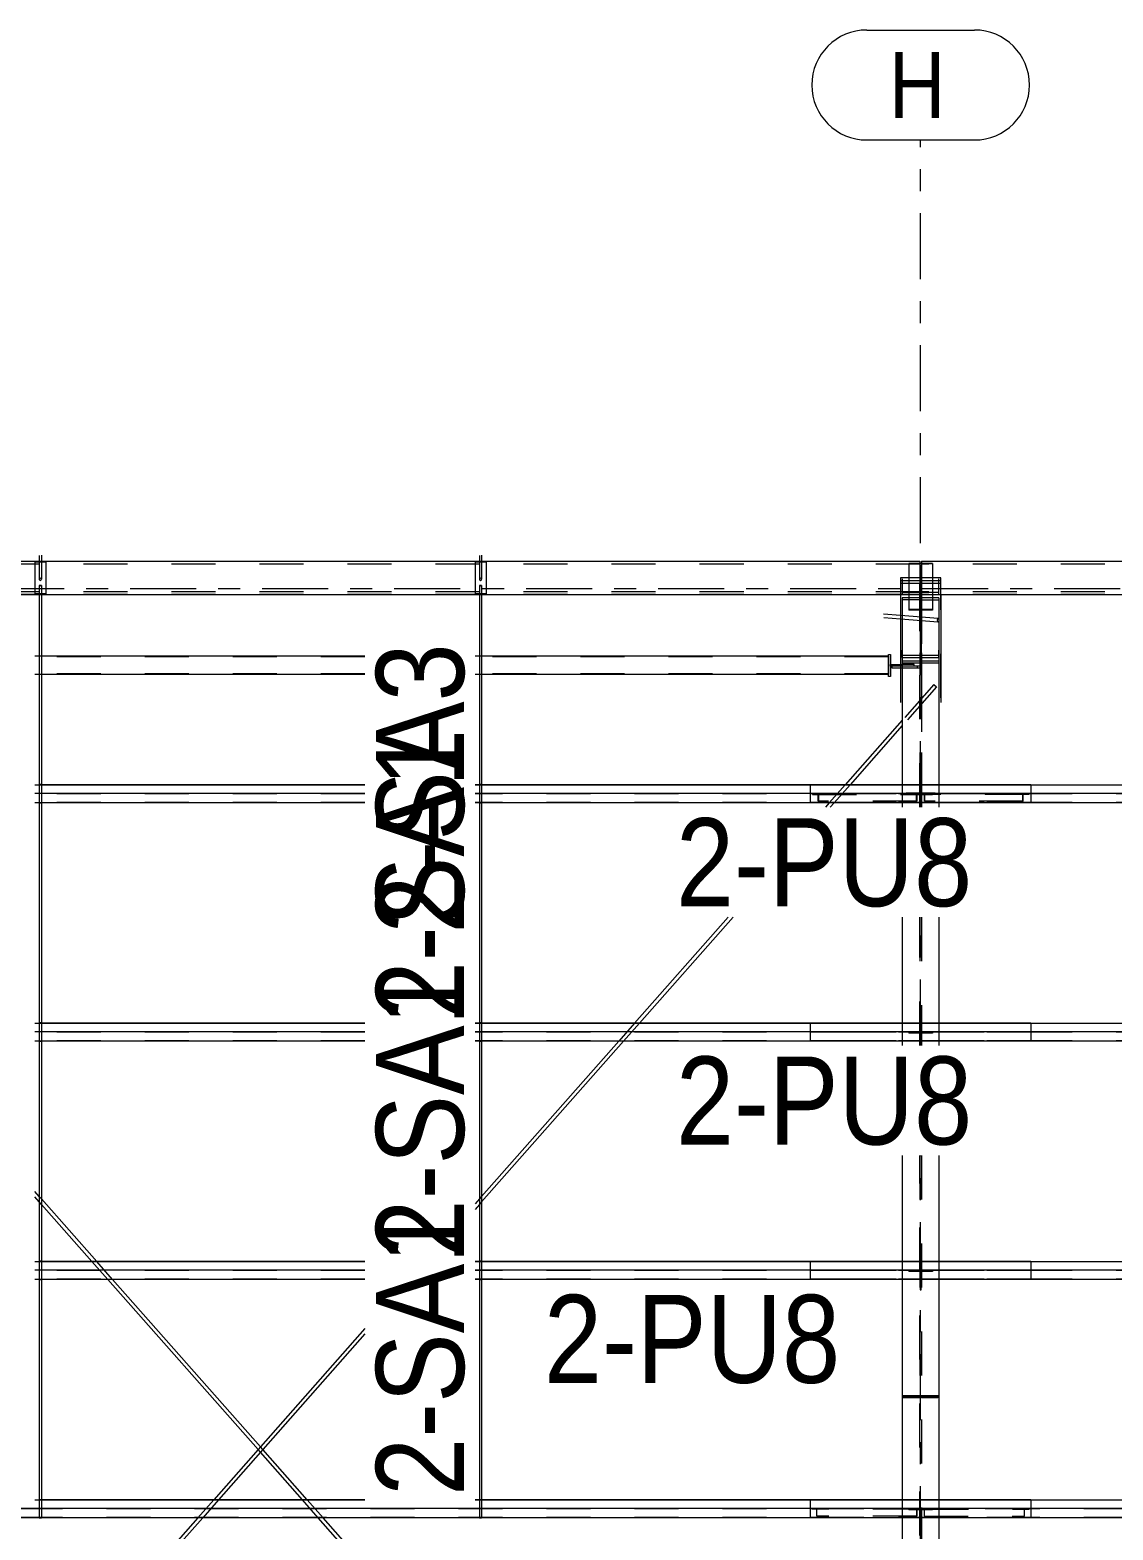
# Model space of a CAD drawing. Header units: millimetres. Extents: x -56 to 1115, y -311 to 509.
# Drawn here: x 576.8 to 626, y 49.1 to 117.3 of the extents above; entities that cross this region are included whole.
import ezdxf

# ---------------------------------------------------------------- set-up
doc = ezdxf.new("R2010")
doc.units = ezdxf.units.MM
for name, pattern in [('XKITLINE00', [0]), ('XKITLINE02', [4, 2, -2]), ('XKITLINE03', [6, 3, -1, 1, -1])]:
    doc.linetypes.add(name, pattern=pattern)
for name, color, linetype, lineweight in [('Part', 2, 'Continuous', 0), ('PartMark', 7, 'Continuous', 0), ('S-grid', 1, 'Continuous', 0)]:
    doc.layers.add(name, color=color, linetype=linetype, lineweight=lineweight)
doc.styles.add('ARIAL', font='ARIAL.TTF')

# ---------------------------------------------------------------- blocks, each defined once
blk = doc.blocks.new('*A212')
at = {"layer": 'S-grid', "color": 1, "linetype": 'XKITLINE03', "lineweight": 0}
blk.add_line((575.365, 91.875), (678.742, 91.875), dxfattribs=at)
blk = doc.blocks.new('*A795')
at = {"layer": 'Part', "color": 7, "linetype": 'XKITLINE02', "lineweight": 0}
for p, q in [((617.325, 82.583), (617.325, 82.542)), ((617.95, 82.583), (617.325, 82.583)), ((617.325, 82.542), (617.95, 82.542)), ((617.95, 82.542), (617.95, 82.583))]:
    blk.add_line(p, q, dxfattribs=at)
blk = doc.blocks.new('*A796')
at = {"layer": 'Part', "color": 2, "linetype": 'XKITLINE00', "lineweight": 0}
for p, q in [((615.837, 87.885), (615.837, 88.885)), ((615.837, 88.885), (615.921, 88.885)), ((615.921, 88.885), (615.921, 87.885)), ((615.921, 87.885), (615.837, 87.885))]:
    blk.add_line(p, q, dxfattribs=at)
blk = doc.blocks.new('*A797')
at = {"layer": 'Part', "color": 2, "linetype": 'XKITLINE00', "lineweight": 0}
for p, q in [((615.921, 88.344), (615.921, 88.427)), ((615.921, 88.427), (616.458, 88.427)), ((616.004, 88.344), (615.921, 88.344))]:
    blk.add_line(p, q, dxfattribs=at)
at = {"layer": 'Part', "color": 7, "linetype": 'XKITLINE02', "lineweight": 0}
for p, q in [((617.004, 88.344), (616.004, 88.344)), ((617.004, 88.427), (616.458, 88.427)), ((617.004, 88.344), (617.004, 88.427))]:
    blk.add_line(p, q, dxfattribs=at)
blk = doc.blocks.new('*A798')
at = {"layer": 'Part', "color": 2, "linetype": 'XKITLINE00', "lineweight": 0}
for p, q in [((616.458, 88.344), (616.004, 88.344)), ((616.004, 88.26), (616.004, 88.344)), ((616.458, 88.26), (616.004, 88.26))]:
    blk.add_line(p, q, dxfattribs=at)
at = {"layer": 'Part', "color": 7, "linetype": 'XKITLINE02', "lineweight": 0}
for p, q in [((617.254, 88.344), (616.458, 88.344)), ((617.254, 88.26), (616.458, 88.26)), ((617.129, 88.344), (617.129, 88.26)), ((617.254, 88.344), (617.254, 88.26))]:
    blk.add_line(p, q, dxfattribs=at)
blk = doc.blocks.new('*A800')
at = {"layer": 'Part', "color": 7, "linetype": 'XKITLINE02', "lineweight": 0}
for p, q in [((622.212, 82.542), (617.471, 82.542)), ((617.471, 82.208), (617.471, 82.542)), ((617.485, 82.208), (617.485, 82.525)), ((622.212, 82.525), (617.485, 82.525)), ((621.934, 82.208), (621.934, 82.542)), ((621.948, 82.208), (621.948, 82.525)), ((622.212, 82.542), (622.212, 82.525)), ((621.948, 82.208), (617.471, 82.208))]:
    blk.add_line(p, q, dxfattribs=at)
blk = doc.blocks.new('*A846')
at = {"layer": 'S-grid', "color": 1, "linetype": 'XKITLINE03', "lineweight": 0}
for p, q in [((617.292, 81.94), (617.292, 112.27)), ((617.292, 71.107), (617.292, 76.94)), ((617.292, -5.925), (617.292, 66.107))]:
    blk.add_line(p, q, dxfattribs=at)
at = {"layer": 'S-grid', "color": 3, "style": 'ARIAL', "width": 0.85}
blk.add_text('H', height=3, dxfattribs=at).set_placement((615.847, 113.27))
blk = doc.blocks.new('*A847')
at = {"layer": 'S-grid', "color": 1, "linetype": 'XKITLINE00', "lineweight": 0}
for p, q in [((614.847, 117.27), (619.736, 117.27)), ((614.847, 112.27), (619.736, 112.27))]:
    blk.add_line(p, q, dxfattribs=at)
for centre, start, end in [((614.847, 114.77), 90, 270), ((619.736, 114.77), 270, 90)]:
    blk.add_arc(centre, 2.5, start, end, dxfattribs=at)
blk = doc.blocks.new('*A849')
at = {"layer": 'Part', "color": 7, "linetype": 'XKITLINE02', "lineweight": 0}
for p, q in [((617.891, 87.523), (616.458, 85.901)), ((618.016, 87.413), (616.458, 85.649)), ((617.891, 87.523), (618.016, 87.413)), ((613.861, 82.958), (613.138, 82.14)), ((614.083, 82.958), (613.36, 82.14)), ((604.296, 72.125), (603.573, 71.307)), ((604.518, 72.125), (603.796, 71.307)), ((597.341, 64.248), (597.242, 64.135)), ((597.341, 63.996), (597.242, 63.884)), ((587.292, 52.865), (587.181, 52.739)), ((587.403, 52.739), (587.292, 52.614)), ((585.166, 50.458), (584.444, 49.64)), ((585.389, 50.458), (584.666, 49.64))]:
    blk.add_line(p, q, dxfattribs=at)
at = {"layer": 'Part', "color": 2, "linetype": 'XKITLINE00', "lineweight": 0}
for p, q in [((616.458, 85.901), (613.861, 82.958)), ((616.458, 85.649), (614.083, 82.958)), ((613.138, 82.14), (612.961, 81.94)), ((613.36, 82.14), (613.184, 81.94)), ((608.547, 76.94), (604.296, 72.125)), ((608.769, 76.94), (604.518, 72.125)), ((603.573, 71.307), (597.341, 64.248)), ((603.796, 71.307), (597.341, 63.996)), ((597.242, 64.135), (597.042, 63.909)), ((597.242, 63.884), (597.042, 63.657)), ((592.042, 58.246), (587.292, 52.865)), ((592.042, 57.994), (587.403, 52.739)), ((587.181, 52.739), (585.166, 50.458)), ((587.292, 52.614), (585.389, 50.458)), ((584.444, 49.64), (558.125, 19.83)), ((584.666, 49.64), (558.125, 19.578))]:
    blk.add_line(p, q, dxfattribs=at)
blk = doc.blocks.new('*A850')
at = {"layer": 'Part', "color": 2, "linetype": 'XKITLINE00', "lineweight": 0}
for p, q in [((552.292, 82.14), (552.292, 82.958)), ((552.292, 82.958), (572.042, 82.958)), ((572.042, 82.943), (552.292, 82.943)), ((572.042, 82.557), (552.292, 82.557)), ((572.042, 82.958), (572.042, 82.958)), ((572.042, 82.943), (572.042, 82.943)), ((572.042, 82.557), (572.042, 82.557)), ((577.042, 82.958), (577.242, 82.958)), ((577.242, 82.943), (577.042, 82.943)), ((592.042, 82.557), (577.042, 82.557)), ((592.042, 82.958), (577.341, 82.958)), ((592.042, 82.943), (577.341, 82.943)), ((592.042, 82.958), (592.042, 82.958)), ((592.042, 82.943), (592.042, 82.943)), ((592.042, 82.557), (592.042, 82.557)), ((597.242, 82.958), (597.042, 82.958)), ((597.242, 82.943), (597.042, 82.943)), ((622.292, 82.557), (597.042, 82.557)), ((622.292, 82.958), (597.341, 82.958)), ((622.292, 82.943), (597.341, 82.943)), ((622.292, 82.958), (622.292, 82.14)), ((572.042, 82.14), (552.292, 82.14)), ((572.042, 82.14), (572.042, 82.14)), ((592.042, 82.14), (577.042, 82.14)), ((592.042, 82.14), (592.042, 82.14)), ((622.292, 82.14), (597.042, 82.14))]:
    blk.add_line(p, q, dxfattribs=at)
at = {"layer": 'Part', "color": 7, "linetype": 'XKITLINE02', "lineweight": 0}
for p, q in [((572.042, 82.542), (552.292, 82.542)), ((572.042, 82.542), (572.042, 82.542)), ((592.042, 82.542), (577.042, 82.542)), ((577.341, 82.958), (577.242, 82.958)), ((577.341, 82.943), (577.242, 82.943)), ((592.042, 82.542), (592.042, 82.542)), ((622.292, 82.542), (597.042, 82.542)), ((597.341, 82.958), (597.242, 82.958)), ((597.341, 82.943), (597.242, 82.943)), ((572.042, 82.155), (552.292, 82.155)), ((572.042, 82.155), (572.042, 82.155)), ((592.042, 82.155), (577.042, 82.155)), ((592.042, 82.155), (592.042, 82.155)), ((622.292, 82.155), (597.042, 82.155))]:
    blk.add_line(p, q, dxfattribs=at)
blk = doc.blocks.new('*A851')
at = {"layer": 'Part', "color": 2, "linetype": 'XKITLINE00', "lineweight": 0}
for p, q in [((612.292, 82.14), (612.292, 82.958)), ((612.292, 82.958), (632.181, 82.958)), ((632.181, 82.943), (612.292, 82.943)), ((632.181, 82.557), (612.292, 82.557)), ((632.181, 82.958), (632.181, 82.958)), ((632.181, 82.943), (632.181, 82.943)), ((632.181, 82.557), (632.181, 82.557)), ((637.181, 82.958), (637.381, 82.958)), ((637.381, 82.943), (637.181, 82.943)), ((652.32, 82.557), (637.181, 82.557)), ((652.32, 82.958), (637.48, 82.958)), ((652.32, 82.943), (637.48, 82.943)), ((652.32, 82.958), (652.32, 82.958)), ((652.32, 82.943), (652.32, 82.943)), ((652.32, 82.557), (652.32, 82.557)), ((657.52, 82.958), (657.32, 82.958)), ((657.52, 82.943), (657.32, 82.943)), ((682.708, 82.557), (657.32, 82.557)), ((682.708, 82.958), (657.619, 82.958)), ((682.708, 82.943), (657.619, 82.943)), ((682.708, 82.958), (682.708, 82.14)), ((632.181, 82.14), (612.292, 82.14)), ((632.181, 82.14), (632.181, 82.14)), ((652.32, 82.14), (637.181, 82.14)), ((652.32, 82.14), (652.32, 82.14)), ((682.708, 82.14), (657.32, 82.14))]:
    blk.add_line(p, q, dxfattribs=at)
at = {"layer": 'Part', "color": 7, "linetype": 'XKITLINE02', "lineweight": 0}
for p, q in [((632.181, 82.542), (612.292, 82.542)), ((632.181, 82.542), (632.181, 82.542)), ((652.32, 82.542), (637.181, 82.542)), ((637.48, 82.958), (637.381, 82.958)), ((637.48, 82.943), (637.381, 82.943)), ((652.32, 82.542), (652.32, 82.542)), ((682.708, 82.542), (657.32, 82.542)), ((657.619, 82.958), (657.52, 82.958)), ((657.619, 82.943), (657.52, 82.943)), ((632.181, 82.155), (612.292, 82.155)), ((632.181, 82.155), (632.181, 82.155)), ((652.32, 82.155), (637.181, 82.155)), ((652.32, 82.155), (652.32, 82.155)), ((682.708, 82.155), (657.32, 82.155))]:
    blk.add_line(p, q, dxfattribs=at)
blk = doc.blocks.new('*A852')
at = {"layer": 'Part', "color": 2, "linetype": 'XKITLINE00', "lineweight": 0}
for p, q in [((552.292, 71.307), (552.292, 72.125)), ((552.292, 72.125), (572.042, 72.125)), ((572.042, 72.11), (552.292, 72.11)), ((572.042, 71.723), (552.292, 71.723)), ((577.042, 72.125), (577.042, 72.125)), ((577.042, 72.125), (577.242, 72.125)), ((577.242, 72.11), (577.042, 72.11)), ((577.042, 72.11), (577.042, 72.11)), ((592.042, 71.723), (577.042, 71.723)), ((592.042, 72.125), (577.341, 72.125)), ((592.042, 72.11), (577.341, 72.11)), ((597.242, 72.125), (597.042, 72.125)), ((597.042, 72.125), (597.042, 72.125)), ((597.242, 72.11), (597.042, 72.11)), ((597.042, 72.11), (597.042, 72.11)), ((622.292, 71.723), (597.042, 71.723)), ((622.292, 72.125), (597.341, 72.125)), ((622.292, 72.11), (597.341, 72.11)), ((622.292, 72.125), (622.292, 71.307)), ((572.042, 71.307), (552.292, 71.307)), ((592.042, 71.307), (577.042, 71.307)), ((622.292, 71.307), (597.042, 71.307))]:
    blk.add_line(p, q, dxfattribs=at)
at = {"layer": 'Part', "color": 7, "linetype": 'XKITLINE02', "lineweight": 0}
for p, q in [((572.042, 71.708), (552.292, 71.708)), ((592.042, 71.708), (577.042, 71.708)), ((577.341, 72.125), (577.242, 72.125)), ((577.341, 72.11), (577.242, 72.11)), ((622.292, 71.708), (597.042, 71.708)), ((597.341, 72.125), (597.242, 72.125)), ((597.341, 72.11), (597.242, 72.11)), ((572.042, 71.322), (552.292, 71.322)), ((592.042, 71.322), (577.042, 71.322)), ((622.292, 71.322), (597.042, 71.322))]:
    blk.add_line(p, q, dxfattribs=at)
blk = doc.blocks.new('*A853')
at = {"layer": 'Part', "color": 2, "linetype": 'XKITLINE00', "lineweight": 0}
for p, q in [((612.292, 71.307), (612.292, 72.125)), ((612.292, 72.125), (632.181, 72.125)), ((632.181, 72.11), (612.292, 72.11)), ((632.181, 71.723), (612.292, 71.723)), ((637.181, 72.125), (637.181, 72.125)), ((637.181, 72.125), (637.381, 72.125)), ((637.381, 72.11), (637.181, 72.11)), ((637.181, 72.11), (637.181, 72.11)), ((652.32, 71.723), (637.181, 71.723)), ((652.32, 72.125), (637.48, 72.125)), ((652.32, 72.11), (637.48, 72.11)), ((657.52, 72.125), (657.32, 72.125)), ((657.32, 72.125), (657.32, 72.125)), ((657.52, 72.11), (657.32, 72.11)), ((657.32, 72.11), (657.32, 72.11)), ((682.708, 71.723), (657.32, 71.723)), ((682.708, 72.125), (657.619, 72.125)), ((682.708, 72.11), (657.619, 72.11)), ((682.708, 72.125), (682.708, 71.307)), ((632.181, 71.307), (612.292, 71.307)), ((652.32, 71.307), (637.181, 71.307)), ((682.708, 71.307), (657.32, 71.307))]:
    blk.add_line(p, q, dxfattribs=at)
at = {"layer": 'Part', "color": 7, "linetype": 'XKITLINE02', "lineweight": 0}
for p, q in [((632.181, 71.708), (612.292, 71.708)), ((652.32, 71.708), (637.181, 71.708)), ((637.48, 72.125), (637.381, 72.125)), ((637.48, 72.11), (637.381, 72.11)), ((682.708, 71.708), (657.32, 71.708)), ((657.619, 72.125), (657.52, 72.125)), ((657.619, 72.11), (657.52, 72.11)), ((632.181, 71.322), (612.292, 71.322)), ((652.32, 71.322), (637.181, 71.322)), ((682.708, 71.322), (657.32, 71.322))]:
    blk.add_line(p, q, dxfattribs=at)
blk = doc.blocks.new('*A854')
at = {"layer": 'Part', "color": 2, "linetype": 'XKITLINE00', "lineweight": 0}
for p, q in [((612.292, 49.64), (612.292, 50.458)), ((612.292, 50.458), (632.181, 50.458)), ((632.181, 50.443), (612.292, 50.443)), ((682.708, 50.057), (612.292, 50.057)), ((637.181, 50.458), (637.381, 50.458)), ((637.381, 50.443), (637.181, 50.443)), ((652.32, 50.458), (637.48, 50.458)), ((652.32, 50.443), (637.48, 50.443)), ((657.52, 50.458), (657.32, 50.458)), ((657.52, 50.443), (657.32, 50.443)), ((682.708, 50.458), (657.619, 50.458)), ((682.708, 50.443), (657.619, 50.443)), ((682.708, 50.458), (682.708, 49.64)), ((682.708, 49.64), (612.292, 49.64))]:
    blk.add_line(p, q, dxfattribs=at)
at = {"layer": 'Part', "color": 7, "linetype": 'XKITLINE02', "lineweight": 0}
for p, q in [((682.708, 50.042), (612.292, 50.042)), ((637.48, 50.458), (637.381, 50.458)), ((637.48, 50.443), (637.381, 50.443)), ((657.619, 50.458), (657.52, 50.458)), ((657.619, 50.443), (657.52, 50.443)), ((682.708, 49.655), (612.292, 49.655))]:
    blk.add_line(p, q, dxfattribs=at)
blk = doc.blocks.new('*A855')
at = {"layer": 'Part', "color": 2, "linetype": 'XKITLINE00', "lineweight": 0}
for p, q in [((552.292, 49.64), (552.292, 50.458)), ((552.292, 50.458), (572.042, 50.458)), ((572.042, 50.443), (552.292, 50.443)), ((622.292, 50.057), (552.292, 50.057)), ((577.042, 50.458), (577.242, 50.458)), ((577.242, 50.443), (577.042, 50.443)), ((592.042, 50.458), (577.341, 50.458)), ((592.042, 50.443), (577.341, 50.443)), ((597.242, 50.458), (597.042, 50.458)), ((597.242, 50.443), (597.042, 50.443)), ((622.292, 50.458), (597.341, 50.458)), ((622.292, 50.443), (597.341, 50.443)), ((622.292, 50.458), (622.292, 49.64)), ((622.292, 49.64), (552.292, 49.64))]:
    blk.add_line(p, q, dxfattribs=at)
at = {"layer": 'Part', "color": 7, "linetype": 'XKITLINE02', "lineweight": 0}
for p, q in [((622.292, 50.042), (552.292, 50.042)), ((577.341, 50.458), (577.242, 50.458)), ((577.341, 50.443), (577.242, 50.443)), ((597.341, 50.458), (597.242, 50.458)), ((597.341, 50.443), (597.242, 50.443)), ((622.292, 49.655), (552.292, 49.655))]:
    blk.add_line(p, q, dxfattribs=at)
blk = doc.blocks.new('*A856')
at = {"layer": 'Part', "color": 2, "linetype": 'XKITLINE00', "lineweight": 0}
for p, q in [((612.292, 60.473), (612.292, 61.292)), ((612.292, 61.292), (632.181, 61.292)), ((632.181, 61.277), (612.292, 61.277)), ((632.181, 60.89), (612.292, 60.89)), ((632.181, 61.292), (632.181, 61.292)), ((632.181, 61.277), (632.181, 61.277)), ((637.181, 61.292), (637.381, 61.292)), ((637.381, 61.277), (637.181, 61.277)), ((652.32, 60.89), (637.181, 60.89)), ((652.32, 61.292), (637.48, 61.292)), ((652.32, 61.277), (637.48, 61.277)), ((652.32, 61.292), (652.32, 61.292)), ((652.32, 61.277), (652.32, 61.277)), ((657.52, 61.292), (657.32, 61.292)), ((657.52, 61.277), (657.32, 61.277)), ((682.708, 60.89), (657.32, 60.89)), ((682.708, 61.292), (657.619, 61.292)), ((682.708, 61.277), (657.619, 61.277)), ((682.708, 61.292), (682.708, 60.473)), ((632.181, 60.473), (612.292, 60.473)), ((652.32, 60.473), (637.181, 60.473)), ((682.708, 60.473), (657.32, 60.473))]:
    blk.add_line(p, q, dxfattribs=at)
at = {"layer": 'Part', "color": 7, "linetype": 'XKITLINE02', "lineweight": 0}
for p, q in [((632.181, 60.875), (612.292, 60.875)), ((652.32, 60.875), (637.181, 60.875)), ((637.48, 61.292), (637.381, 61.292)), ((637.48, 61.277), (637.381, 61.277)), ((682.708, 60.875), (657.32, 60.875)), ((657.619, 61.292), (657.52, 61.292)), ((657.619, 61.277), (657.52, 61.277)), ((632.181, 60.488), (612.292, 60.488)), ((652.32, 60.488), (637.181, 60.488)), ((682.708, 60.488), (657.32, 60.488))]:
    blk.add_line(p, q, dxfattribs=at)
blk = doc.blocks.new('*A857')
at = {"layer": 'Part', "color": 2, "linetype": 'XKITLINE00', "lineweight": 0}
for p, q in [((552.292, 60.473), (552.292, 61.292)), ((552.292, 61.292), (572.042, 61.292)), ((572.042, 61.277), (552.292, 61.277)), ((572.042, 60.89), (552.292, 60.89)), ((572.042, 61.292), (572.042, 61.292)), ((572.042, 61.277), (572.042, 61.277)), ((577.042, 61.292), (577.242, 61.292)), ((577.242, 61.277), (577.042, 61.277)), ((592.042, 60.89), (577.042, 60.89)), ((592.042, 61.292), (577.341, 61.292)), ((592.042, 61.277), (577.341, 61.277)), ((592.042, 61.292), (592.042, 61.292)), ((592.042, 61.277), (592.042, 61.277)), ((597.242, 61.292), (597.042, 61.292)), ((597.242, 61.277), (597.042, 61.277)), ((622.292, 60.89), (597.042, 60.89)), ((622.292, 61.292), (597.341, 61.292)), ((622.292, 61.277), (597.341, 61.277)), ((622.292, 61.292), (622.292, 60.473)), ((572.042, 60.473), (552.292, 60.473)), ((592.042, 60.473), (577.042, 60.473)), ((622.292, 60.473), (597.042, 60.473))]:
    blk.add_line(p, q, dxfattribs=at)
at = {"layer": 'Part', "color": 7, "linetype": 'XKITLINE02', "lineweight": 0}
for p, q in [((572.042, 60.875), (552.292, 60.875)), ((592.042, 60.875), (577.042, 60.875)), ((577.341, 61.292), (577.242, 61.292)), ((577.341, 61.277), (577.242, 61.277)), ((622.292, 60.875), (597.042, 60.875)), ((597.341, 61.292), (597.242, 61.292)), ((597.341, 61.277), (597.242, 61.277)), ((572.042, 60.488), (552.292, 60.488)), ((592.042, 60.488), (577.042, 60.488)), ((622.292, 60.488), (597.042, 60.488))]:
    blk.add_line(p, q, dxfattribs=at)
blk = doc.blocks.new('*A858')
at = {"layer": 'Part', "color": 2, "linetype": 'XKITLINE00', "lineweight": 0}
for p, q in [((577.26, 61.301), (577.242, 61.299)), ((577.242, 61.299), (577.242, 60.89)), ((577.242, 61.299), (577.253, 61.296)), ((577.253, 61.296), (577.286, 61.295)), ((577.297, 61.302), (577.26, 61.301)), ((577.286, 61.295), (577.323, 61.295)), ((577.331, 61.3), (577.297, 61.302)), ((577.323, 61.295), (577.341, 61.298)), ((577.341, 61.298), (577.331, 61.3)), ((577.341, 61.298), (577.341, 60.89)), ((577.242, 60.473), (577.242, 50.057)), ((577.341, 60.473), (577.341, 50.057)), ((577.242, 49.634), (577.242, 49.64)), ((577.253, 49.631), (577.242, 49.634)), ((577.286, 49.63), (577.253, 49.631)), ((577.323, 49.631), (577.286, 49.63)), ((577.341, 49.633), (577.323, 49.631)), ((577.341, 49.633), (577.341, 49.64))]:
    blk.add_line(p, q, dxfattribs=at)
at = {"layer": 'Part', "color": 7, "linetype": 'XKITLINE02', "lineweight": 0}
for p, q in [((577.242, 60.89), (577.242, 60.473)), ((577.341, 60.89), (577.341, 60.473)), ((577.242, 50.057), (577.242, 49.64)), ((577.341, 50.057), (577.341, 49.64)), ((577.242, 49.634), (577.26, 49.636)), ((577.26, 49.636), (577.297, 49.637)), ((577.297, 49.637), (577.331, 49.636)), ((577.331, 49.636), (577.341, 49.633))]:
    blk.add_line(p, q, dxfattribs=at)
blk = doc.blocks.new('*A859')
at = {"layer": 'Part', "color": 2, "linetype": 'XKITLINE00', "lineweight": 0}
for p, q in [((597.26, 61.301), (597.242, 61.299)), ((597.242, 61.299), (597.242, 60.89)), ((597.242, 61.299), (597.253, 61.296)), ((597.253, 61.296), (597.286, 61.295)), ((597.297, 61.302), (597.26, 61.301)), ((597.286, 61.295), (597.323, 61.295)), ((597.331, 61.3), (597.297, 61.302)), ((597.323, 61.295), (597.341, 61.298)), ((597.341, 61.298), (597.331, 61.3)), ((597.341, 61.298), (597.341, 60.89)), ((597.242, 60.473), (597.242, 50.057)), ((597.341, 60.473), (597.341, 50.057)), ((597.242, 49.634), (597.242, 49.64)), ((597.253, 49.631), (597.242, 49.634)), ((597.286, 49.63), (597.253, 49.631)), ((597.323, 49.631), (597.286, 49.63)), ((597.341, 49.633), (597.323, 49.631)), ((597.341, 49.633), (597.341, 49.64))]:
    blk.add_line(p, q, dxfattribs=at)
at = {"layer": 'Part', "color": 7, "linetype": 'XKITLINE02', "lineweight": 0}
for p, q in [((597.242, 60.89), (597.242, 60.473)), ((597.341, 60.89), (597.341, 60.473)), ((597.242, 50.057), (597.242, 49.64)), ((597.341, 50.057), (597.341, 49.64)), ((597.242, 49.634), (597.26, 49.636)), ((597.26, 49.636), (597.297, 49.637)), ((597.297, 49.637), (597.331, 49.636)), ((597.331, 49.636), (597.341, 49.633))]:
    blk.add_line(p, q, dxfattribs=at)
blk = doc.blocks.new('*A860')
at = {"layer": 'Part', "color": 7, "linetype": 'XKITLINE02', "lineweight": 0}
for p, q in [((617.125, 50.042), (612.358, 50.042)), ((612.358, 50.042), (612.358, 50.025)), ((617.114, 50.025), (612.358, 50.025)), ((612.567, 49.708), (612.567, 50.025)), ((612.578, 49.708), (612.578, 50.042)), ((616.906, 50.025), (616.906, 50.042)), ((617.114, 49.708), (617.114, 50.025)), ((617.125, 50.042), (617.125, 49.708)), ((617.125, 49.708), (612.567, 49.708))]:
    blk.add_line(p, q, dxfattribs=at)
blk = doc.blocks.new('*A863')
at = {"layer": 'Part', "color": 2, "linetype": 'XKITLINE00', "lineweight": 0}
for p, q in [((557.333, 93.117), (557.333, 93.017)), ((557.333, 93.117), (559.246, 93.117)), ((575.365, 93.117), (617.25, 93.117)), ((617.25, 93.117), (617.25, 93.017)), ((559.246, 91.601), (557.833, 91.601)), ((616.75, 91.601), (575.365, 91.601))]:
    blk.add_line(p, q, dxfattribs=at)
at = {"layer": 'Part', "color": 7, "linetype": 'XKITLINE02', "lineweight": 0}
for p, q in [((559.246, 93.102), (557.333, 93.102)), ((557.333, 93.017), (557.333, 91.601)), ((559.246, 92.992), (557.333, 92.992)), ((617.25, 93.102), (575.365, 93.102)), ((617.25, 92.992), (575.365, 92.992)), ((617.25, 93.017), (617.25, 91.601)), ((559.246, 91.726), (557.333, 91.726)), ((559.246, 91.616), (557.333, 91.616)), ((557.833, 91.601), (557.333, 91.601)), ((617.25, 91.726), (575.365, 91.726)), ((617.25, 91.616), (575.365, 91.616)), ((617.25, 91.601), (616.75, 91.601))]:
    blk.add_line(p, q, dxfattribs=at)
blk = doc.blocks.new('*A864')
at = {"layer": 'Part', "color": 2, "linetype": 'XKITLINE00', "lineweight": 0}
for p, q in [((617.333, 93.117), (617.333, 93.017)), ((617.333, 93.117), (677.667, 93.117)), ((677.667, 93.117), (677.667, 93.017)), ((677.167, 91.601), (617.833, 91.601))]:
    blk.add_line(p, q, dxfattribs=at)
at = {"layer": 'Part', "color": 7, "linetype": 'XKITLINE02', "lineweight": 0}
for p, q in [((677.667, 93.102), (617.333, 93.102)), ((617.333, 93.017), (617.333, 91.601)), ((677.667, 92.992), (617.333, 92.992)), ((677.667, 93.017), (677.667, 91.601)), ((677.667, 91.726), (617.333, 91.726)), ((677.667, 91.616), (617.333, 91.616)), ((617.833, 91.601), (617.333, 91.601)), ((677.667, 91.601), (677.167, 91.601))]:
    blk.add_line(p, q, dxfattribs=at)
blk = doc.blocks.new('*A875')
at = {"layer": 'Part', "color": 2, "linetype": 'XKITLINE00', "lineweight": 0}
for p, q in [((616.375, 90.661), (615.6, 90.722)), ((616.375, 90.495), (615.623, 90.555))]:
    blk.add_line(p, q, dxfattribs=at)
at = {"layer": 'Part', "color": 7, "linetype": 'XKITLINE02', "lineweight": 0}
for p, q in [((618.089, 90.525), (616.375, 90.661)), ((618.089, 90.359), (616.375, 90.495)), ((618.053, 90.495), (618.038, 90.435)), ((618.038, 90.435), (618.053, 90.378)), ((618.089, 90.525), (618.053, 90.495)), ((618.053, 90.378), (618.089, 90.359)), ((618.124, 90.505), (618.089, 90.525)), ((618.089, 90.359), (618.124, 90.388)), ((618.139, 90.449), (618.124, 90.505)), ((618.124, 90.388), (618.139, 90.449))]:
    blk.add_line(p, q, dxfattribs=at)
blk = doc.blocks.new('*A877')
at = {"layer": 'Part', "color": 2, "linetype": 'XKITLINE00', "lineweight": 0}
for p, q in [((577.242, 64.248), (577.042, 64.475)), ((577.242, 63.996), (577.042, 64.223)), ((579.852, 61.292), (577.341, 64.135)), ((579.63, 61.292), (577.341, 63.884)), ((587.181, 52.739), (580.352, 60.473)), ((587.292, 52.865), (580.575, 60.473)), ((589.195, 50.458), (587.292, 52.614)), ((589.417, 50.458), (587.403, 52.739)), ((616.458, 19.578), (589.917, 49.64)), ((616.458, 19.83), (590.139, 49.64))]:
    blk.add_line(p, q, dxfattribs=at)
at = {"layer": 'Part', "color": 7, "linetype": 'XKITLINE02', "lineweight": 0}
for p, q in [((577.341, 64.135), (577.242, 64.248)), ((577.341, 63.884), (577.242, 63.996)), ((580.352, 60.473), (579.63, 61.292)), ((580.575, 60.473), (579.852, 61.292)), ((587.292, 52.614), (587.181, 52.739)), ((587.403, 52.739), (587.292, 52.865)), ((589.917, 49.64), (589.195, 50.458)), ((590.139, 49.64), (589.417, 50.458))]:
    blk.add_line(p, q, dxfattribs=at)
blk = doc.blocks.new('*A880')
at = {"layer": 'Part', "color": 7, "linetype": 'XKITLINE02', "lineweight": 0}
for p, q in [((616.458, 92.314), (616.458, 91.606)), ((617.258, 92.206), (617.258, 88.842)), ((617.325, 88.842), (617.325, 92.206)), ((618.125, 91.606), (618.125, 92.314)), ((618.125, 91.702), (616.458, 91.702)), ((616.458, 91.606), (617.258, 91.606)), ((617.325, 91.606), (618.125, 91.606)), ((616.458, 88.746), (616.458, 89.072)), ((617.258, 88.842), (616.458, 88.842)), ((616.458, 88.746), (618.125, 88.746)), ((618.125, 88.842), (617.325, 88.842)), ((618.125, 88.746), (618.125, 89.072))]:
    blk.add_line(p, q, dxfattribs=at)
blk = doc.blocks.new('*A881')
at = {"layer": 'Part', "color": 2, "linetype": 'XKITLINE00', "lineweight": 0}
for p, q in [((616.458, 91.465), (616.458, 82.958)), ((616.75, 91.465), (616.458, 91.465)), ((618.125, 91.465), (617.833, 91.465)), ((618.125, 91.465), (618.125, 82.958)), ((616.458, 82.14), (616.458, 81.94)), ((618.125, 82.14), (618.125, 81.94)), ((616.458, 76.94), (616.458, 72.125)), ((618.125, 76.94), (618.125, 72.125)), ((616.458, 71.307), (616.458, 71.107)), ((618.125, 71.307), (618.125, 71.107)), ((616.458, 66.107), (616.458, 61.292)), ((618.125, 66.107), (618.125, 61.292)), ((616.458, 60.473), (616.458, 50.458)), ((618.125, 60.473), (618.125, 50.458)), ((616.458, 49.64), (616.458, 16.833)), ((618.125, 49.64), (618.125, 16.833))]:
    blk.add_line(p, q, dxfattribs=at)
at = {"layer": 'Part', "color": 7, "linetype": 'XKITLINE02', "lineweight": 0}
for p, q in [((617.254, 91.373), (616.458, 91.373)), ((617.833, 91.465), (616.75, 91.465)), ((617.254, 81.94), (617.254, 91.373)), ((617.329, 91.373), (617.329, 81.94)), ((617.329, 91.373), (618.125, 91.373)), ((616.458, 88.601), (617.254, 88.601)), ((616.458, 88.509), (618.125, 88.509)), ((617.329, 88.601), (618.125, 88.601)), ((616.458, 82.958), (616.458, 82.14)), ((618.125, 82.958), (618.125, 82.14)), ((617.254, 71.107), (617.254, 76.94)), ((617.329, 76.94), (617.329, 71.107)), ((616.458, 72.125), (616.458, 71.307)), ((618.125, 72.125), (618.125, 71.307)), ((617.254, 16.833), (617.254, 66.107)), ((617.329, 66.107), (617.329, 16.833)), ((616.458, 61.292), (616.458, 60.473)), ((618.125, 61.292), (618.125, 60.473)), ((616.458, 50.458), (616.458, 49.64)), ((618.125, 50.458), (618.125, 49.64))]:
    blk.add_line(p, q, dxfattribs=at)
blk = doc.blocks.new('*A884')
at = {"layer": 'Part', "color": 7, "linetype": 'XKITLINE02', "lineweight": 0}
for p, q in [((617.254, 88.432), (617.329, 88.434)), ((617.254, 88.432), (617.254, 81.94)), ((617.254, 88.386), (617.329, 88.386)), ((617.329, 88.434), (617.329, 81.94)), ((616.458, 76.94), (616.458, 71.107)), ((617.254, 76.94), (617.254, 71.107)), ((617.329, 76.94), (617.329, 71.107)), ((618.125, 76.94), (618.125, 71.107)), ((616.458, 66.107), (616.458, 55.164)), ((617.254, 66.107), (617.254, 55.175)), ((617.329, 66.107), (617.329, 55.175)), ((618.125, 66.107), (618.125, 55.164)), ((618.125, 55.175), (616.458, 55.175)), ((616.458, 55.164), (618.125, 55.164))]:
    blk.add_line(p, q, dxfattribs=at)
blk = doc.blocks.new('*A890')
at = {"layer": 'Part', "color": 7, "linetype": 'XKITLINE02', "lineweight": 0}
for p, q in [((617.325, 50.083), (617.95, 50.083)), ((617.325, 50.042), (617.325, 50.083)), ((617.95, 50.042), (617.325, 50.042)), ((617.45, 50.042), (617.45, 50.083)), ((617.95, 50.083), (617.95, 50.042))]:
    blk.add_line(p, q, dxfattribs=at)
blk = doc.blocks.new('*A891')
at = {"layer": 'Part', "color": 7, "linetype": 'XKITLINE02', "lineweight": 0}
for p, q in [((616.633, 50.042), (616.633, 50.083)), ((616.633, 50.083), (617.258, 50.083)), ((617.258, 50.042), (616.633, 50.042)), ((617.133, 50.042), (617.133, 50.083)), ((617.258, 50.083), (617.258, 50.042))]:
    blk.add_line(p, q, dxfattribs=at)
blk = doc.blocks.new('*A896')
at = {"layer": 'Part', "color": 2, "linetype": 'XKITLINE00', "lineweight": 0}
for p, q in [((577.242, 88.802), (577.042, 88.802)), ((592.042, 88.802), (577.341, 88.802)), ((597.242, 88.802), (597.042, 88.802)), ((615.837, 88.802), (597.341, 88.802)), ((577.242, 87.969), (577.042, 87.969)), ((592.042, 87.969), (577.341, 87.969)), ((597.242, 87.969), (597.042, 87.969)), ((615.837, 87.969), (597.341, 87.969))]:
    blk.add_line(p, q, dxfattribs=at)
at = {"layer": 'Part', "color": 7, "linetype": 'XKITLINE02', "lineweight": 0}
for p, q in [((592.042, 88.769), (577.042, 88.769)), ((577.341, 88.802), (577.242, 88.802)), ((615.837, 88.769), (597.042, 88.769)), ((597.341, 88.802), (597.242, 88.802)), ((615.837, 88.802), (615.837, 87.969)), ((592.042, 88.002), (577.042, 88.002)), ((577.341, 87.969), (577.242, 87.969)), ((615.837, 88.002), (597.042, 88.002)), ((597.341, 87.969), (597.242, 87.969))]:
    blk.add_line(p, q, dxfattribs=at)
blk = doc.blocks.new('*A907')
at = {"layer": 'Part', "color": 2, "linetype": 'XKITLINE00', "lineweight": 0}
for p, q in [((577.242, 93.387), (577.242, 93.117)), ((577.341, 93.398), (577.341, 93.117)), ((577.253, 92.331), (577.252, 92.329)), ((577.286, 92.349), (577.253, 92.331)), ((577.323, 92.339), (577.286, 92.349)), ((577.328, 92.329), (577.323, 92.339))]:
    blk.add_line(p, q, dxfattribs=at)
at = {"layer": 'Part', "color": 7, "linetype": 'XKITLINE02', "lineweight": 0}
for p, q in [((577.242, 93.117), (577.242, 92.295)), ((577.341, 93.117), (577.341, 92.305)), ((577.252, 92.329), (577.242, 92.295)), ((577.242, 92.295), (577.26, 92.261)), ((577.26, 92.261), (577.297, 92.251)), ((577.297, 92.251), (577.331, 92.269)), ((577.341, 92.305), (577.328, 92.329)), ((577.331, 92.269), (577.341, 92.305))]:
    blk.add_line(p, q, dxfattribs=at)
blk = doc.blocks.new('*A908')
at = {"layer": 'Part', "color": 7, "linetype": 'XKITLINE02', "lineweight": 0}
for p, q in [((617.258, 88.963), (617.258, 87.127)), ((617.325, 88.759), (617.258, 88.759)), ((617.258, 88.67), (617.325, 88.67)), ((617.325, 88.963), (617.325, 87.127))]:
    blk.add_line(p, q, dxfattribs=at)
blk = doc.blocks.new('*A909')
at = {"layer": 'Part', "color": 2, "linetype": 'XKITLINE00', "lineweight": 0}
for p, q in [((597.242, 93.387), (597.242, 93.117)), ((597.341, 93.398), (597.341, 93.117)), ((597.253, 92.331), (597.252, 92.329)), ((597.286, 92.349), (597.253, 92.331)), ((597.323, 92.339), (597.286, 92.349)), ((597.328, 92.329), (597.323, 92.339))]:
    blk.add_line(p, q, dxfattribs=at)
at = {"layer": 'Part', "color": 7, "linetype": 'XKITLINE02', "lineweight": 0}
for p, q in [((597.242, 93.117), (597.242, 92.295)), ((597.341, 93.117), (597.341, 92.305)), ((597.252, 92.329), (597.242, 92.295)), ((597.242, 92.295), (597.26, 92.261)), ((597.26, 92.261), (597.297, 92.251)), ((597.297, 92.251), (597.331, 92.269)), ((597.341, 92.305), (597.328, 92.329)), ((597.331, 92.269), (597.341, 92.305))]:
    blk.add_line(p, q, dxfattribs=at)
blk = doc.blocks.new('*A910')
at = {"layer": 'Part', "color": 7, "linetype": 'XKITLINE02', "lineweight": 0}
for p, q in [((612.371, 82.542), (617.112, 82.542)), ((612.371, 82.542), (612.371, 82.525)), ((612.371, 82.525), (617.098, 82.525)), ((612.635, 82.208), (612.635, 82.525)), ((612.649, 82.542), (612.649, 82.208)), ((617.098, 82.208), (617.098, 82.525)), ((617.112, 82.542), (617.112, 82.208)), ((617.112, 82.208), (612.635, 82.208))]:
    blk.add_line(p, q, dxfattribs=at)
blk = doc.blocks.new('*A911')
at = {"layer": 'Part', "color": 7, "linetype": 'XKITLINE02', "lineweight": 0}
for p, q in [((616.375, 92.368), (616.375, 86.914)), ((618.208, 92.368), (616.375, 92.368)), ((618.208, 92.237), (616.375, 92.237)), ((618.208, 86.914), (618.208, 92.368))]:
    blk.add_line(p, q, dxfattribs=at)
blk = doc.blocks.new('*A912')
at = {"layer": 'Part', "color": 7, "linetype": 'XKITLINE02', "lineweight": 0}
for p, q in [((616.375, 92.237), (616.375, 91.601)), ((618.208, 92.237), (616.375, 92.237)), ((618.208, 92.106), (616.375, 92.106)), ((618.208, 91.601), (618.208, 92.237)), ((616.375, 88.427), (616.375, 88.26))]:
    blk.add_line(p, q, dxfattribs=at)
at = {"layer": 'Part', "color": 2, "linetype": 'XKITLINE00', "lineweight": 0}
for p, q in [((616.375, 91.601), (616.375, 88.427)), ((618.208, 91.601), (618.208, 86.702)), ((616.375, 88.26), (616.375, 86.702))]:
    blk.add_line(p, q, dxfattribs=at)
blk = doc.blocks.new('*A913')
at = {"layer": 'Part', "color": 7, "linetype": 'XKITLINE02', "lineweight": 0}
for p, q in [((617.258, 82.583), (616.633, 82.583)), ((616.633, 82.542), (616.633, 82.583)), ((617.258, 82.542), (616.633, 82.542)), ((617.258, 82.542), (617.258, 82.583))]:
    blk.add_line(p, q, dxfattribs=at)
blk = doc.blocks.new('*A922')
at = {"layer": 'Part', "color": 2, "linetype": 'XKITLINE00', "lineweight": 0}
for p, q in [((577.26, 72.134), (577.242, 72.132)), ((577.242, 72.132), (577.242, 71.723)), ((577.242, 72.132), (577.253, 72.129)), ((577.253, 72.129), (577.286, 72.128)), ((577.297, 72.135), (577.26, 72.134)), ((577.286, 72.128), (577.323, 72.129)), ((577.331, 72.134), (577.297, 72.135)), ((577.323, 72.129), (577.341, 72.131)), ((577.341, 72.131), (577.331, 72.134)), ((577.341, 72.131), (577.341, 71.723)), ((577.242, 71.307), (577.242, 61.299)), ((577.341, 71.307), (577.341, 61.298))]:
    blk.add_line(p, q, dxfattribs=at)
at = {"layer": 'Part', "color": 7, "linetype": 'XKITLINE02', "lineweight": 0}
for p, q in [((577.242, 71.723), (577.242, 71.307)), ((577.341, 71.723), (577.341, 71.307)), ((577.242, 61.299), (577.242, 60.467)), ((577.341, 61.298), (577.341, 60.466)), ((577.242, 60.467), (577.26, 60.47)), ((577.253, 60.465), (577.242, 60.467)), ((577.286, 60.463), (577.253, 60.465)), ((577.26, 60.47), (577.297, 60.47)), ((577.323, 60.464), (577.286, 60.463)), ((577.297, 60.47), (577.331, 60.469)), ((577.341, 60.466), (577.323, 60.464)), ((577.331, 60.469), (577.341, 60.466))]:
    blk.add_line(p, q, dxfattribs=at)
blk = doc.blocks.new('*A923')
at = {"layer": 'Part', "color": 2, "linetype": 'XKITLINE00', "lineweight": 0}
for p, q in [((577.26, 82.968), (577.242, 82.965)), ((577.242, 82.965), (577.242, 82.557)), ((577.242, 82.965), (577.253, 82.963)), ((577.253, 82.963), (577.286, 82.961)), ((577.297, 82.968), (577.26, 82.968)), ((577.286, 82.961), (577.323, 82.962)), ((577.331, 82.967), (577.297, 82.968)), ((577.323, 82.962), (577.341, 82.964)), ((577.341, 82.964), (577.331, 82.967)), ((577.341, 82.964), (577.341, 82.557)), ((577.242, 82.14), (577.242, 72.132)), ((577.341, 82.14), (577.341, 72.131))]:
    blk.add_line(p, q, dxfattribs=at)
at = {"layer": 'Part', "color": 7, "linetype": 'XKITLINE02', "lineweight": 0}
for p, q in [((577.242, 82.557), (577.242, 82.14)), ((577.341, 82.557), (577.341, 82.14)), ((577.242, 72.132), (577.242, 71.301)), ((577.341, 72.131), (577.341, 71.3)), ((577.242, 71.301), (577.26, 71.303)), ((577.253, 71.298), (577.242, 71.301)), ((577.286, 71.297), (577.253, 71.298)), ((577.26, 71.303), (577.297, 71.304)), ((577.323, 71.297), (577.286, 71.297)), ((577.297, 71.304), (577.331, 71.302)), ((577.341, 71.3), (577.323, 71.297)), ((577.331, 71.302), (577.341, 71.3))]:
    blk.add_line(p, q, dxfattribs=at)
blk = doc.blocks.new('*A927')
at = {"layer": 'Part', "color": 2, "linetype": 'XKITLINE00', "lineweight": 0}
for p, q in [((597.26, 72.134), (597.242, 72.132)), ((597.242, 72.132), (597.242, 71.723)), ((597.242, 72.132), (597.253, 72.129)), ((597.253, 72.129), (597.286, 72.128)), ((597.297, 72.135), (597.26, 72.134)), ((597.286, 72.128), (597.323, 72.129)), ((597.331, 72.134), (597.297, 72.135)), ((597.323, 72.129), (597.341, 72.131)), ((597.341, 72.131), (597.331, 72.134)), ((597.341, 72.131), (597.341, 71.723)), ((597.242, 71.307), (597.242, 61.299)), ((597.341, 71.307), (597.341, 61.298))]:
    blk.add_line(p, q, dxfattribs=at)
at = {"layer": 'Part', "color": 7, "linetype": 'XKITLINE02', "lineweight": 0}
for p, q in [((597.242, 71.723), (597.242, 71.307)), ((597.341, 71.723), (597.341, 71.307)), ((597.242, 61.299), (597.242, 60.467)), ((597.341, 61.298), (597.341, 60.466)), ((597.242, 60.467), (597.26, 60.47)), ((597.253, 60.465), (597.242, 60.467)), ((597.286, 60.463), (597.253, 60.465)), ((597.26, 60.47), (597.297, 60.47)), ((597.323, 60.464), (597.286, 60.463)), ((597.297, 60.47), (597.331, 60.469)), ((597.341, 60.466), (597.323, 60.464)), ((597.331, 60.469), (597.341, 60.466))]:
    blk.add_line(p, q, dxfattribs=at)
blk = doc.blocks.new('*A928')
at = {"layer": 'Part', "color": 2, "linetype": 'XKITLINE00', "lineweight": 0}
for p, q in [((597.26, 82.968), (597.242, 82.965)), ((597.242, 82.965), (597.242, 82.557)), ((597.242, 82.965), (597.253, 82.963)), ((597.253, 82.963), (597.286, 82.961)), ((597.297, 82.968), (597.26, 82.968)), ((597.286, 82.961), (597.323, 82.962)), ((597.331, 82.967), (597.297, 82.968)), ((597.323, 82.962), (597.341, 82.964)), ((597.341, 82.964), (597.331, 82.967)), ((597.341, 82.964), (597.341, 82.557)), ((597.242, 82.14), (597.242, 72.132)), ((597.341, 82.14), (597.341, 72.131))]:
    blk.add_line(p, q, dxfattribs=at)
at = {"layer": 'Part', "color": 7, "linetype": 'XKITLINE02', "lineweight": 0}
for p, q in [((597.242, 82.557), (597.242, 82.14)), ((597.341, 82.557), (597.341, 82.14)), ((597.242, 72.132), (597.242, 71.301)), ((597.341, 72.131), (597.341, 71.3)), ((597.242, 71.301), (597.26, 71.303)), ((597.253, 71.298), (597.242, 71.301)), ((597.286, 71.297), (597.253, 71.298)), ((597.26, 71.303), (597.297, 71.304)), ((597.323, 71.297), (597.286, 71.297)), ((597.297, 71.304), (597.331, 71.302)), ((597.341, 71.3), (597.323, 71.297)), ((597.331, 71.302), (597.341, 71.3))]:
    blk.add_line(p, q, dxfattribs=at)
blk = doc.blocks.new('*A932')
at = {"layer": 'Part', "color": 7, "linetype": 'XKITLINE02', "lineweight": 0}
for p, q in [((577.26, 92.019), (577.242, 92.016)), ((577.242, 92.016), (577.242, 91.601)), ((577.242, 92.016), (577.253, 92.012)), ((577.253, 92.012), (577.286, 92.01)), ((577.297, 92.02), (577.26, 92.019)), ((577.286, 92.01), (577.323, 92.011)), ((577.331, 92.018), (577.297, 92.02)), ((577.323, 92.011), (577.341, 92.015)), ((577.341, 92.015), (577.331, 92.018)), ((577.341, 92.015), (577.341, 91.601)), ((577.242, 82.965), (577.242, 82.135)), ((577.341, 82.964), (577.341, 82.134)), ((577.242, 82.135), (577.26, 82.139)), ((577.253, 82.131), (577.242, 82.135)), ((577.286, 82.13), (577.253, 82.131)), ((577.26, 82.139), (577.297, 82.14)), ((577.323, 82.131), (577.286, 82.13)), ((577.297, 82.14), (577.331, 82.138)), ((577.341, 82.134), (577.323, 82.131)), ((577.331, 82.138), (577.341, 82.134))]:
    blk.add_line(p, q, dxfattribs=at)
at = {"layer": 'Part', "color": 2, "linetype": 'XKITLINE00', "lineweight": 0}
for p, q in [((577.242, 91.601), (577.242, 82.965)), ((577.341, 91.601), (577.341, 82.964))]:
    blk.add_line(p, q, dxfattribs=at)
blk = doc.blocks.new('*A933')
at = {"layer": 'Part', "color": 7, "linetype": 'XKITLINE02', "lineweight": 0}
for p, q in [((577.542, 93.076), (577.042, 93.076)), ((577.042, 93.076), (577.042, 91.642)), ((577.542, 93.076), (577.542, 91.642)), ((577.542, 91.642), (577.042, 91.642))]:
    blk.add_line(p, q, dxfattribs=at)
blk = doc.blocks.new('*A937')
at = {"layer": 'Part', "color": 7, "linetype": 'XKITLINE02', "lineweight": 0}
for p, q in [((597.26, 92.019), (597.242, 92.016)), ((597.242, 92.016), (597.242, 91.601)), ((597.242, 92.016), (597.253, 92.012)), ((597.253, 92.012), (597.286, 92.01)), ((597.297, 92.02), (597.26, 92.019)), ((597.286, 92.01), (597.323, 92.011)), ((597.331, 92.018), (597.297, 92.02)), ((597.323, 92.011), (597.341, 92.015)), ((597.341, 92.015), (597.331, 92.018)), ((597.341, 92.015), (597.341, 91.601)), ((597.242, 82.965), (597.242, 82.135)), ((597.341, 82.964), (597.341, 82.134)), ((597.242, 82.135), (597.26, 82.139)), ((597.253, 82.131), (597.242, 82.135)), ((597.286, 82.13), (597.253, 82.131)), ((597.26, 82.139), (597.297, 82.14)), ((597.323, 82.131), (597.286, 82.13)), ((597.297, 82.14), (597.331, 82.138)), ((597.341, 82.134), (597.323, 82.131)), ((597.331, 82.138), (597.341, 82.134))]:
    blk.add_line(p, q, dxfattribs=at)
at = {"layer": 'Part', "color": 2, "linetype": 'XKITLINE00', "lineweight": 0}
for p, q in [((597.242, 91.601), (597.242, 82.965)), ((597.341, 91.601), (597.341, 82.964))]:
    blk.add_line(p, q, dxfattribs=at)
blk = doc.blocks.new('*A938')
at = {"layer": 'Part', "color": 7, "linetype": 'XKITLINE02', "lineweight": 0}
for p, q in [((597.542, 93.076), (597.042, 93.076)), ((597.042, 93.076), (597.042, 91.642)), ((597.542, 93.076), (597.542, 91.642)), ((597.542, 91.642), (597.042, 91.642))]:
    blk.add_line(p, q, dxfattribs=at)
blk = doc.blocks.new('*A939')
at = {"layer": 'Part', "color": 7, "linetype": 'XKITLINE02', "lineweight": 0}
for p, q in [((617.271, 50), (617.271, 49.64)), ((617.271, 50), (617.312, 50)), ((617.271, 50), (617.312, 50)), ((617.312, 50), (617.312, 49.64))]:
    blk.add_line(p, q, dxfattribs=at)
at = {"layer": 'Part', "color": 2, "linetype": 'XKITLINE00', "lineweight": 0}
for p, q in [((617.271, 49.64), (617.271, 49.167)), ((617.271, 49.167), (617.312, 49.167)), ((617.312, 49.167), (617.312, 49.64))]:
    blk.add_line(p, q, dxfattribs=at)
blk = doc.blocks.new('*A940')
at = {"layer": 'Part', "color": 7, "linetype": 'XKITLINE02', "lineweight": 0}
for p, q in [((617.833, 50.042), (616.75, 50.042)), ((616.75, 50.042), (616.75, 50)), ((617.833, 50), (616.75, 50)), ((617.833, 50.042), (617.833, 50))]:
    blk.add_line(p, q, dxfattribs=at)
blk = doc.blocks.new('*A941')
at = {"layer": 'Part', "color": 7, "linetype": 'XKITLINE02', "lineweight": 0}
for p, q in [((622.225, 50.042), (617.458, 50.042)), ((617.458, 50.042), (617.458, 49.708)), ((617.469, 50.025), (622.225, 50.025)), ((617.469, 49.708), (617.469, 50.025)), ((617.678, 50.042), (617.678, 50.025)), ((622.006, 49.708), (622.006, 50.042)), ((622.016, 49.708), (622.016, 50.025)), ((622.225, 50.025), (622.225, 50.042)), ((617.458, 49.708), (622.016, 49.708))]:
    blk.add_line(p, q, dxfattribs=at)
blk = doc.blocks.new('*A947')
at = {"layer": 'Part', "color": 7, "linetype": 'XKITLINE02', "lineweight": 0}
for p, q in [((617.271, 60.833), (617.271, 60.473)), ((617.271, 60.833), (617.312, 60.833)), ((617.271, 60.833), (617.312, 60.833)), ((617.312, 60.833), (617.312, 60.473))]:
    blk.add_line(p, q, dxfattribs=at)
at = {"layer": 'Part', "color": 2, "linetype": 'XKITLINE00', "lineweight": 0}
for p, q in [((617.271, 60.473), (617.271, 60)), ((617.312, 60), (617.312, 60.473)), ((617.271, 60), (617.312, 60))]:
    blk.add_line(p, q, dxfattribs=at)
blk = doc.blocks.new('*A948')
at = {"layer": 'Part', "color": 7, "linetype": 'XKITLINE02', "lineweight": 0}
for p, q in [((617.833, 71.708), (616.75, 71.708)), ((616.75, 71.708), (616.75, 71.667)), ((617.833, 71.667), (616.75, 71.667)), ((617.833, 71.708), (617.833, 71.667))]:
    blk.add_line(p, q, dxfattribs=at)
blk = doc.blocks.new('*A949')
at = {"layer": 'Part', "color": 7, "linetype": 'XKITLINE02', "lineweight": 0}
for p, q in [((617.271, 71.667), (617.271, 71.307)), ((617.271, 71.667), (617.312, 71.667)), ((617.271, 71.667), (617.312, 71.667)), ((617.312, 71.667), (617.312, 71.307))]:
    blk.add_line(p, q, dxfattribs=at)
at = {"layer": 'Part', "color": 2, "linetype": 'XKITLINE00', "lineweight": 0}
for p, q in [((617.271, 71.307), (617.271, 71.107)), ((617.312, 71.107), (617.312, 71.307))]:
    blk.add_line(p, q, dxfattribs=at)
blk = doc.blocks.new('*A950')
at = {"layer": 'Part', "color": 7, "linetype": 'XKITLINE02', "lineweight": 0}
for p, q in [((617.833, 60.875), (616.75, 60.875)), ((616.75, 60.875), (616.75, 60.833)), ((617.833, 60.833), (616.75, 60.833)), ((617.833, 60.875), (617.833, 60.833))]:
    blk.add_line(p, q, dxfattribs=at)
blk = doc.blocks.new('*A951')
at = {"layer": 'Part', "color": 7, "linetype": 'XKITLINE02', "lineweight": 0}
for p, q in [((617.329, 55.175), (618.079, 55.175)), ((617.329, 55.092), (617.329, 55.175)), ((618.079, 55.092), (617.329, 55.092)), ((617.454, 55.175), (617.454, 55.092)), ((618.079, 55.175), (618.079, 55.092))]:
    blk.add_line(p, q, dxfattribs=at)
blk = doc.blocks.new('*A952')
at = {"layer": 'Part', "color": 7, "linetype": 'XKITLINE02', "lineweight": 0}
for p, q in [((616.504, 55.175), (617.254, 55.175)), ((616.504, 55.092), (616.504, 55.175)), ((617.254, 55.092), (616.504, 55.092)), ((617.129, 55.175), (617.129, 55.092)), ((617.254, 55.175), (617.254, 55.092))]:
    blk.add_line(p, q, dxfattribs=at)
blk = doc.blocks.new('*A963')
at = {"layer": 'Part', "color": 7, "linetype": 'XKITLINE02', "lineweight": 0}
for p, q in [((617.333, 92.106), (617.25, 92.106)), ((617.25, 92.106), (617.25, 91.542)), ((617.25, 90.934), (617.25, 92.106)), ((617.333, 91.542), (617.333, 92.106)), ((617.333, 92.106), (617.333, 90.934)), ((617.333, 91.542), (617.25, 91.542)), ((617.25, 91.542), (617.25, 91.34)), ((617.333, 91.34), (617.333, 91.542)), ((617.333, 91.34), (617.25, 91.34)), ((617.25, 90.934), (617.25, 91.34)), ((617.333, 90.934), (617.25, 90.934)), ((617.333, 90.934), (617.25, 90.934)), ((617.25, 90.934), (617.25, 90.934)), ((617.333, 90.934), (617.333, 91.34)), ((617.333, 90.934), (617.333, 90.934))]:
    blk.add_line(p, q, dxfattribs=at)
blk = doc.blocks.new('*A964')
at = {"layer": 'Part', "color": 2, "linetype": 'XKITLINE00', "lineweight": 0}
for p, q in [((616.75, 93.017), (617.833, 93.017)), ((616.75, 93.017), (616.75, 90.934)), ((617.833, 93.017), (617.833, 90.934)), ((617.833, 90.934), (616.75, 90.934))]:
    blk.add_line(p, q, dxfattribs=at)
at = {"layer": 'Part', "color": 7, "linetype": 'XKITLINE02', "lineweight": 0}
for p, q in [((617.833, 93.017), (616.75, 93.017)), ((616.75, 90.934), (617.833, 90.934))]:
    blk.add_line(p, q, dxfattribs=at)
blk = doc.blocks.new('*A965')
at = {"layer": 'Part', "color": 2, "linetype": 'XKITLINE00', "lineweight": 0}
for p, q in [((617.833, 90.934), (616.75, 90.934)), ((616.75, 90.934), (616.75, 90.892)), ((617.833, 90.892), (616.75, 90.892)), ((617.833, 90.934), (617.833, 90.892))]:
    blk.add_line(p, q, dxfattribs=at)
blk = doc.blocks.new('*A966')
at = {"layer": 'Part', "color": 7, "linetype": 'XKITLINE02', "lineweight": 0}
for p, q in [((617.271, 82.5), (617.271, 82.14)), ((617.271, 82.5), (617.312, 82.5)), ((617.271, 82.5), (617.312, 82.5)), ((617.312, 82.5), (617.312, 82.14))]:
    blk.add_line(p, q, dxfattribs=at)
at = {"layer": 'Part', "color": 2, "linetype": 'XKITLINE00', "lineweight": 0}
for p, q in [((617.271, 82.14), (617.271, 81.94)), ((617.312, 81.94), (617.312, 82.14))]:
    blk.add_line(p, q, dxfattribs=at)
blk = doc.blocks.new('*A967')
at = {"layer": 'Part', "color": 7, "linetype": 'XKITLINE02', "lineweight": 0}
for p, q in [((617.833, 82.542), (616.75, 82.542)), ((616.75, 82.542), (616.75, 82.5)), ((617.833, 82.542), (617.833, 82.5)), ((617.833, 82.5), (616.75, 82.5))]:
    blk.add_line(p, q, dxfattribs=at)
blk = doc.blocks.new('*A968')
at = {"layer": 'Part', "color": 7, "linetype": 'XKITLINE02', "lineweight": 0}
for p, q in [((617.25, 92.368), (617.25, 91.715)), ((617.333, 92.368), (617.25, 92.368)), ((617.333, 91.715), (617.333, 92.368)), ((617.333, 91.833), (617.25, 91.833)), ((617.25, 91.78), (617.333, 91.78)), ((617.25, 91.715), (617.333, 91.715))]:
    blk.add_line(p, q, dxfattribs=at)
blk = doc.blocks.new('*A2242')
at = {"layer": 'PartMark', "color": 3, "style": 'ARIAL', "width": 0.85}
blk.add_text('2-PU8', height=4, dxfattribs=at).set_placement((606.173, 77.44))
blk = doc.blocks.new('*A2243')
at = {"layer": 'PartMark', "color": 3, "style": 'ARIAL', "width": 0.85}
blk.add_text('2-PU8', height=4, dxfattribs=at).set_placement((606.173, 66.607))
blk = doc.blocks.new('*A2244')
at = {"layer": 'PartMark', "color": 3, "style": 'ARIAL', "width": 0.85}
blk.add_text('2-PU8', height=4, dxfattribs=at).set_placement((600.173, 55.773))
blk = doc.blocks.new('*A2246')
at = {"layer": 'PartMark', "color": 3, "style": 'ARIAL', "width": 0.85}
blk.add_text('2-SA1', height=4, rotation=90.00021, dxfattribs=at).set_placement((596.542, 50.634))
blk = doc.blocks.new('*A2255')
at = {"layer": 'PartMark', "color": 3, "style": 'ARIAL', "width": 0.85}
blk.add_text('2-SA1', height=4, rotation=90.00021, dxfattribs=at).set_placement((596.542, 61.467))
blk = doc.blocks.new('*A2256')
at = {"layer": 'PartMark', "color": 3, "style": 'ARIAL', "width": 0.85}
blk.add_text('2-SA1', height=4, rotation=90.00021, dxfattribs=at).set_placement((596.542, 72.301))
blk = doc.blocks.new('*A2259')
at = {"layer": 'PartMark', "color": 3, "style": 'ARIAL', "width": 0.85}
blk.add_text('2-SA3', height=4, rotation=90.00021, dxfattribs=at).set_placement((596.542, 76.19))

msp = doc.modelspace()

# ---------------------------------------------------------------- block references
at = {"lineweight": 0}
for name in ['*A847', '*A846', '*A212', '*A863', '*A933', '*A907', '*A938', '*A909', '*A964', '*A864', '*A911', '*A912', '*A880', '*A968', '*A963', '*A932', '*A937', '*A881', '*A875', '*A965', '*A896', '*A2259', '*A796', '*A908', '*A797', '*A798', '*A884', '*A849', '*A877', '*A2256', '*A850', '*A923', '*A928', '*A851', '*A910', '*A913', '*A967', '*A795', '*A800', '*A966', '*A2242', '*A2255', '*A852', '*A922', '*A927', '*A853', '*A948', '*A949', '*A2243', '*A2246', '*A857', '*A858', '*A859', '*A856', '*A950', '*A947', '*A2244', '*A952', '*A951', '*A855', '*A854', '*A860', '*A891', '*A940', '*A939', '*A890', '*A941']:
    msp.add_blockref(name, (0, 0), dxfattribs=at)

doc.saveas('drawing.dxf')
